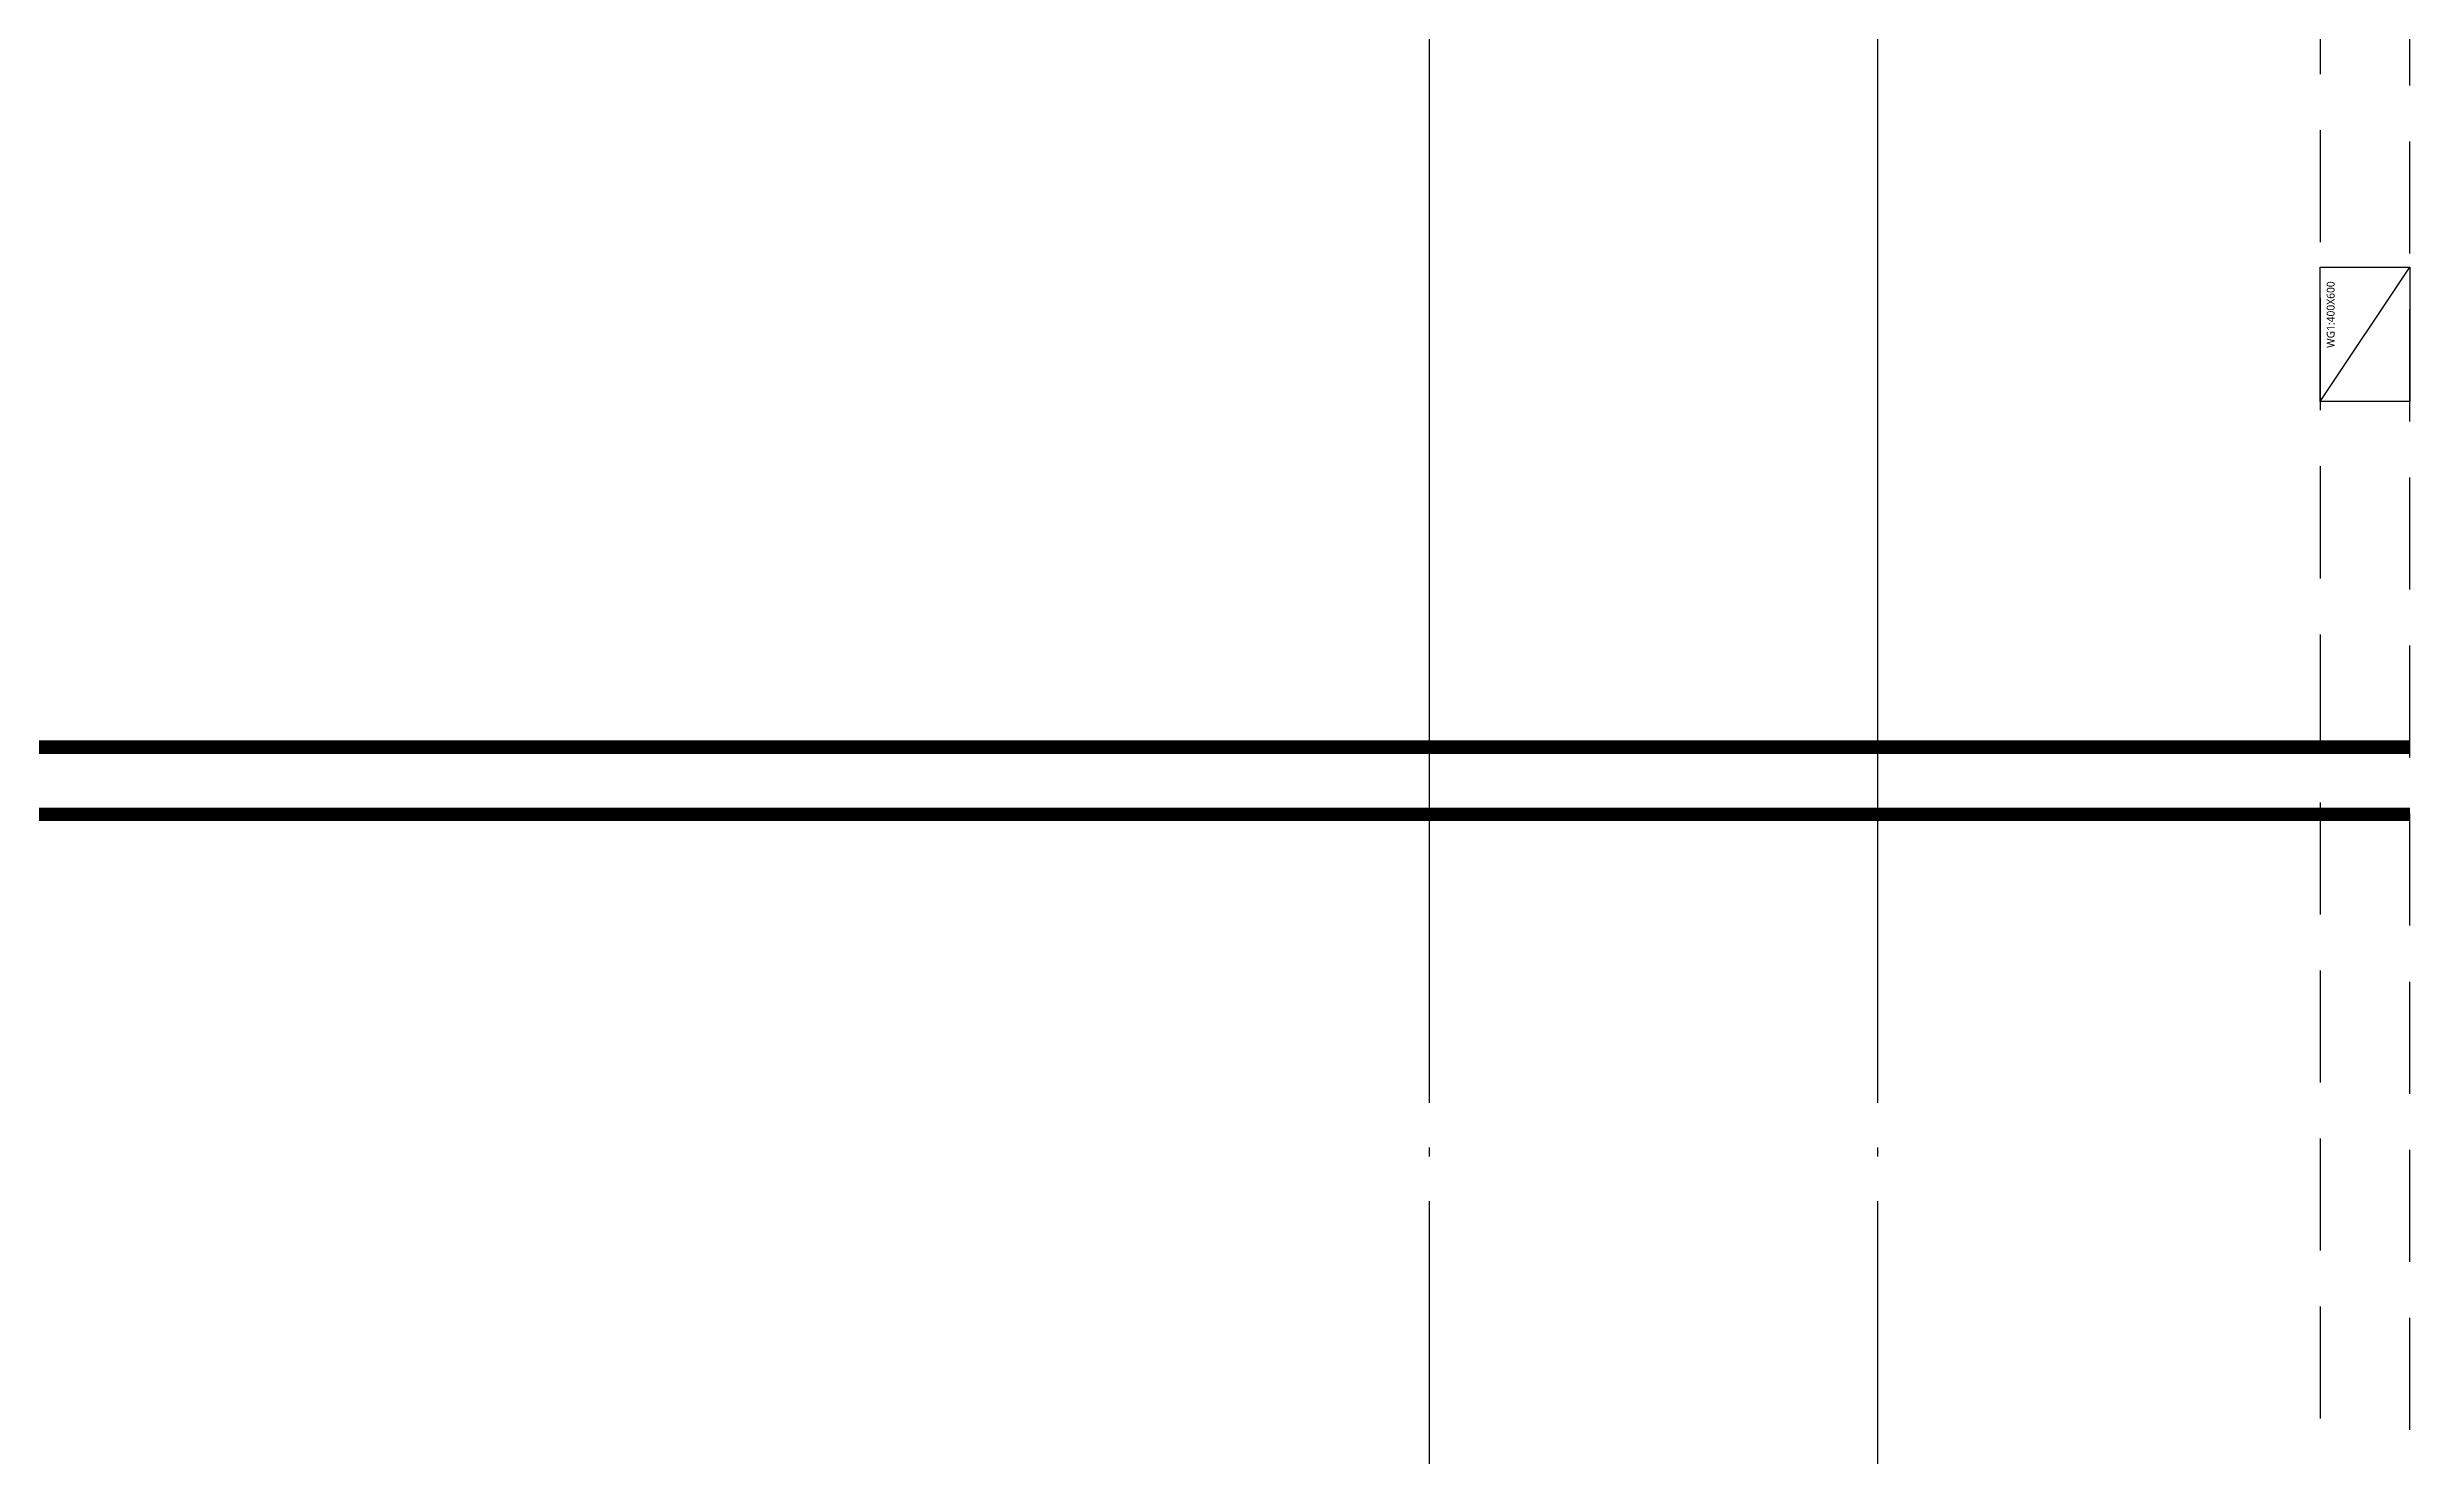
# Model space of a CAD drawing. Header units: millimetres. Extents: x -734060 to 504600, y -7739 to 118800.
# Drawn here: x 85335 to 95905, y 48885 to 55170 of the extents above; entities that cross this region are included whole.
import ezdxf

# ---------------------------------------------------------------- set-up
doc = ezdxf.new("R2010")
doc.units = ezdxf.units.MM
doc.header["$LTSCALE"] = 200
for name, pattern in [('CEN-GAUN', [32.2, 30, -1, 0.2, -1]), ('HID', [2.3, 1.5, -0.8]), ('HID2-GAUN', [3.75, 2.5, -1.25])]:
    doc.linetypes.add(name, pattern=pattern)
doc.layers.get('DEFPOINTS').update_dxf_attribs({"color": 137})
for name, color, linetype in [('0-TEXT SLAB', 7, 'Continuous'), ('CEN', 1, 'CEN-GAUN'), ('S-COL', 2, 'Continuous')]:
    doc.layers.add(name, color=color, linetype=linetype)
doc.layers.add('STEEL-CK', color=181, linetype='Continuous', plot=False)
doc.layers.add('TEMP', color=171, linetype='Continuous', plot=False)
doc.styles.add('스타일1', font='malgun.ttf')

# ---------------------------------------------------------------- blocks, each defined once
blk = doc.blocks.new('GB-1B-WB1')
at = {"layer": 'DEFPOINTS'}
blk.add_line((0, 0), (400, 600), dxfattribs=at)
blk.add_lwpolyline([(0, 600), (400, 600), (400, 0), (0, 0)], close=True, dxfattribs=at)
at = {"layer": 'TEMP', "style": '스타일1'}
blk.add_text('WG1:400X600', height=35, rotation=90, dxfattribs=at).set_placement((64, 240))

msp = doc.modelspace()

# ---------------------------------------------------------------- linework, layer by layer
at = {"layer": '0-TEXT SLAB', "const_width": 60}
msp.add_lwpolyline([(95875, 52046.479), (41250, 52046.479)], dxfattribs=at)
at = {"layer": '0-TEXT SLAB', "linetype": 'HID', "ltscale": 3, "const_width": 60}
msp.add_lwpolyline([(95875, 51746.479), (41250, 51746.479)], dxfattribs=at)
at = {"layer": 'CEN'}
for p, q in [((91500, 95100), (91500, 32900)), ((93500, 95100), (93500, 32900))]:
    msp.add_line(p, q, dxfattribs=at)
at = {"layer": 'S-COL', "color": 6, "linetype": 'HID2-GAUN'}
msp.add_line((95875, 43000), (95875, 61950), dxfattribs=at)
msp.add_lwpolyline([(91000, 64125), (91000, 61550), (95475, 61550), (95475, 42600)], dxfattribs=at)

# ---------------------------------------------------------------- block references
at = {"layer": 'STEEL-CK'}
msp.add_blockref('GB-1B-WB1', (95475, 53588.658), dxfattribs=at)

doc.saveas('drawing.dxf')
